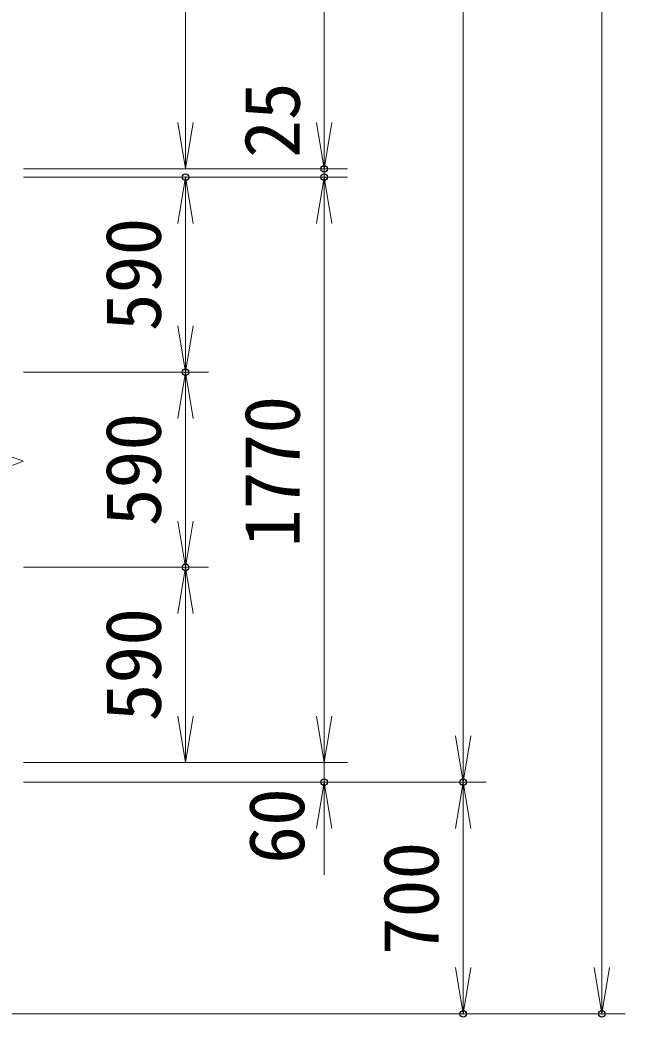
# Model space of a CAD drawing. Units: millimetres at full size. Extents: x -14700 to 14700, y -10395 to 10395.
# Drawn here: x 1215 to 3046, y -1267 to 1748 of the extents above; entities that cross this region are included whole.
import ezdxf
from ezdxf.enums import TextEntityAlignment as Align

# ---------------------------------------------------------------- set-up
doc = ezdxf.new("R2010")
doc.units = ezdxf.units.MM
doc.header["$LTSCALE"] = 40
doc.header["$PDMODE"] = 32
doc.header["$PDSIZE"] = 20
doc.layers.add('0-6_D-STR-DIM', color=7, linetype='Continuous', lineweight=13)
doc.layers.add('0-7_0', color=7, linetype='Continuous', lineweight=18)
doc.layers.add('0-8_Defpoints', color=253, linetype='Continuous')
doc.styles.add('ＭＳ ゴシック', font='')
doc.styles.get('ＭＳ ゴシック').set_extended_font_data('MS Gothic')

# ---------------------------------------------------------------- blocks, each defined once
blk = doc.blocks.new('_Open')
at = {"layer": '0-7_0'}
blk.add_line((-40, 6.67), (0, 0), dxfattribs=at)
blk.add_lwpolyline([(-40, -6.67), (0, 0), (-40, 0)], dxfattribs=at)

msp = doc.modelspace()

# ---------------------------------------------------------------- linework, layer by layer
at = {"layer": '0-6_D-STR-DIM'}
for p, q in [((2975.76, 5542.52), (2975.76, -1257.48)), ((2135.76, 1297.52), (2135.76, 5442.52)), ((2555.76, 5442.52), (2555.76, -557.48)), ((1715.76, 1297.52), (1715.76, 3367.52)), ((2135.76, 1437.52), (2135.76, 1577.52)), ((1225.76, 1297.52), (2205.76, 1297.52)), ((1225.76, 1297.52), (1785.76, 1297.52)), ((1225.76, 1297.52), (2205.76, 1297.52)), ((2135.76, 1272.52), (2135.76, 1297.52)), ((1225.76, 1272.52), (1785.76, 1272.52)), ((1225.76, 1272.52), (2205.76, 1272.52)), ((1225.76, 1272.52), (2205.76, 1272.52)), ((1715.76, 682.52), (1715.76, 1272.52)), ((2135.76, -497.48), (2135.76, 1272.52)), ((2135.76, 1132.52), (2135.76, 992.52)), ((1225.76, 682.52), (1785.76, 682.52)), ((1225.76, 682.52), (1785.76, 682.52)), ((1715.76, 92.52), (1715.76, 682.52)), ((1226.24, 413.17), (1155.76, 438.83)), ((1085.28, 361.87), (1226.24, 413.17)), ((1225.76, 92.52), (1785.76, 92.52)), ((1225.76, 92.52), (1785.76, 92.52)), ((1715.76, -497.48), (1715.76, 92.52)), ((2135.76, -357.48), (2135.76, -217.48)), ((1225.76, -497.48), (1785.76, -497.48)), ((1225.76, -497.48), (2205.76, -497.48)), ((1225.76, -497.48), (2205.76, -497.48)), ((2135.76, -497.48), (2135.76, -557.48)), ((1225.76, -557.48), (2205.76, -557.48)), ((1225.76, -557.48), (2625.76, -557.48)), ((1225.76, -557.48), (2625.76, -557.48)), ((2555.76, -557.48), (2555.76, -1257.48)), ((2135.76, -697.48), (2135.76, -837.48)), ((488.26, -1257.48), (2625.76, -1257.48)), ((488.26, -1257.48), (3045.76, -1257.48))]:
    msp.add_line(p, q, dxfattribs=at)
at = {"layer": '0-8_Defpoints'}
for p in [(2135.76, 1297.52), (1715.76, 1272.52), (2135.76, 1272.52), (1715.76, 682.52), (1715.76, 92.52), (2135.76, -557.48), (2555.76, -557.48), (2555.76, -1257.48), (2975.76, -1257.48)]:
    msp.add_point(p, dxfattribs=at)

# ---------------------------------------------------------------- block references
at = {"layer": '0-6_D-STR-DIM', "xscale": 3.5, "yscale": 3.5}
for p, rotation in [((1715.76, 1297.52), 270), ((2135.76, 1297.52), 270), ((2135.76, 1297.52), 270), ((1715.76, 1272.52), 90), ((2135.76, 1272.52), 90), ((2135.76, 1272.52), 90), ((1715.76, 682.52), 270), ((1715.76, 682.52), 90), ((1715.76, 92.52), 270), ((1715.76, 92.52), 90), ((1715.76, -497.48), 270), ((2135.76, -497.48), 270), ((2135.76, -497.48), 270), ((2555.76, -557.48), 270), ((2135.76, -557.48), 90), ((2555.76, -557.48), 90), ((2555.76, -1257.48), 270), ((2975.76, -1257.48), 270)]:
    msp.add_blockref('_Open', p, dxfattribs=dict(at, rotation=rotation))

# ---------------------------------------------------------------- texts
at = {"layer": '0-6_D-STR-DIM', "style": 'ＭＳ ゴシック'}
for s, p in [('25', (2112.14, 1330.37)), ('590', (1692.14, 806.42)), ('1770', (2112.14, 153.3)), ('590', (1692.14, 216.42)), ('590', (1692.14, -373.58)), ('60', (2125.73, -804.11)), ('700', (2532.14, -1080.77))]:
    msp.add_text(s, height=168.3, rotation=90, dxfattribs=at).set_placement(p, align=Align.BOTTOM_LEFT)

doc.saveas('drawing.dxf')
